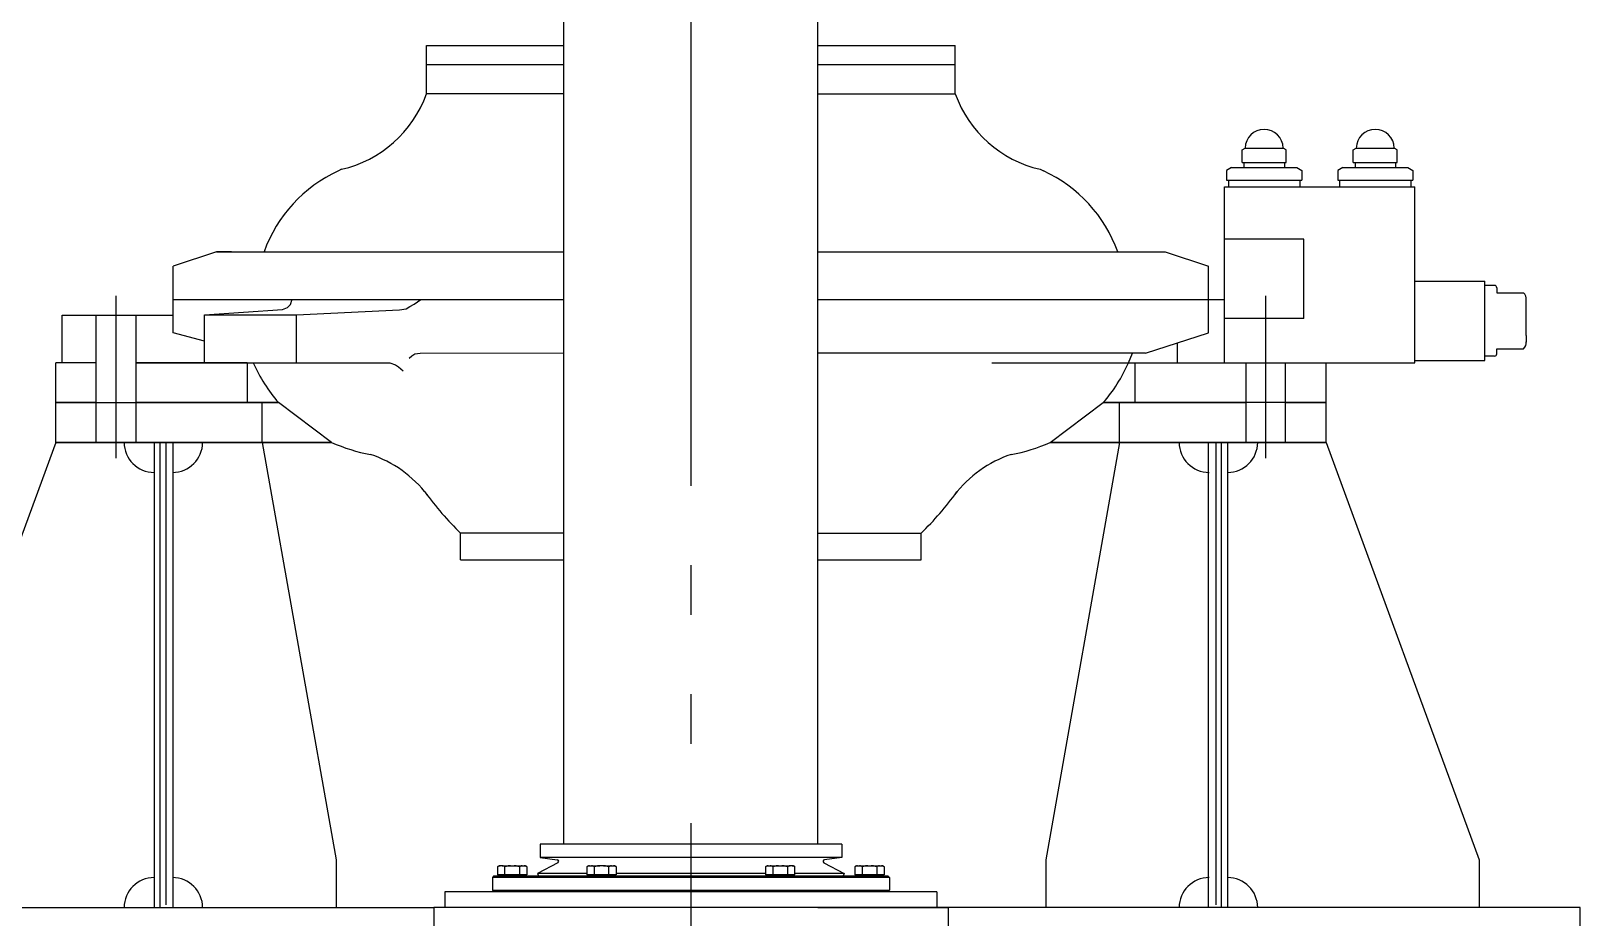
# Model space of a CAD drawing. Extents: x 53504 to 219407, y 25397 to 156081.
# Drawn here: x 121276 to 122246, y 68160 to 68719 of the extents above; entities that cross this region are included whole.
import ezdxf

# ---------------------------------------------------------------- set-up
doc = ezdxf.new("R2010")
doc.units = 0
doc.header["$LTSCALE"] = 250
doc.linetypes.add('PHANTOM', pattern=[2.1, 1.25, -0.2, 0.125, -0.2, 0.125, -0.2])
doc.layers.get('0').update_dxf_attribs({"linetype": 'CONTINUOUS'})
for name, color, linetype in [('035', 2, 'CONTINUOUS'), ('A0CO1', 1, 'CONTINUOUS'), ('S0CO1', 1, 'CONTINUOUS'), ('S0CO2', 2, 'CONTINUOUS'), ('S0PH1', 1, 'PHANTOM')]:
    doc.layers.add(name, color=color, linetype=linetype)

# ---------------------------------------------------------------- blocks, each defined once
blk = doc.blocks.new('ROR')
at = {"color": 0, "linetype": 'ByBlock'}
for p, q in [((-80, 2797), (-80, 3342)), ((80, 2797), (80, 3342)), ((-166.5, 3269.41192), (-166.5, 3300)), ((-166.5, 3300), (-80, 3300)), ((80, 3300), (166.5, 3300)), ((166.5, 3269.41192), (166.5, 3300)), ((-166.5, 3288), (-80, 3288)), ((80, 3288), (166.5, 3288)), ((-80, 3269.41192), (-166.5, 3269.41192)), ((80, 3269.41192), (166.5, 3269.41192)), ((347.14359, 3234.29294), (349.00312, 3235.36653)), ((347.14359, 3226.29294), (347.14359, 3234.29294)), ((349.00312, 3235.36653), (372.99688, 3235.36653)), ((374.85641, 3234.29294), (372.99688, 3235.36653)), ((374.85641, 3226.29294), (374.85641, 3234.29294)), ((417.14359, 3234.29294), (419.00312, 3235.36653)), ((417.14359, 3226.29294), (417.14359, 3234.29294)), ((419.00312, 3235.36653), (442.99688, 3235.36653)), ((444.85641, 3234.29294), (442.99688, 3235.36653)), ((444.85641, 3226.29294), (444.85641, 3234.29294)), ((340.5, 3223.09294), (337.32864, 3221.26195)), ((340.5, 3223.09294), (381.5, 3223.09294)), ((347.14359, 3226.29294), (374.85641, 3226.29294)), ((348.25, 3226.29294), (348.25, 3223.09294)), ((367, 3223.09294), (381.5, 3223.09294)), ((373.75, 3226.29294), (373.75, 3223.09294)), ((381.5, 3223.09294), (384.67136, 3221.26195)), ((410.5, 3223.09294), (407.32864, 3221.26195)), ((410.5, 3223.09294), (451.5, 3223.09294)), ((417.14359, 3226.29294), (444.85641, 3226.29294)), ((418.25, 3226.29294), (418.25, 3223.09294)), ((443.75, 3226.29294), (443.75, 3223.09294)), ((451.5, 3223.09294), (454.67136, 3221.26195)), ((-220, 3221.95207), (-222, 3220.94443)), ((220, 3221.95207), (222, 3220.94443)), ((337.32864, 3221.26195), (337.32864, 3215.09294)), ((337.32864, 3215.09294), (384.67136, 3215.09294)), ((338.5, 3215.09294), (338.5, 3210.99294)), ((367, 3215.09294), (384.67136, 3215.09294)), ((383.5, 3215.09294), (383.5, 3210.99294)), ((384.67136, 3221.26195), (384.67136, 3215.09294)), ((407.32864, 3221.26195), (407.32864, 3215.09294)), ((407.32864, 3215.09294), (454.67136, 3215.09294)), ((408.5, 3215.09294), (408.5, 3210.99294)), ((453.5, 3215.09294), (453.5, 3210.99294)), ((454.67136, 3221.26195), (454.67136, 3215.09294)), ((336, 3100), (336, 3210.99294)), ((336, 3210.99294), (456, 3210.99294)), ((456, 3100), (456, 3210.99294)), ((386, 3178), (336, 3178)), ((386, 3128), (386, 3178)), ((-298.79141, 3170), (-326, 3161)), ((-298.79141, 3170), (-80, 3170)), ((-289.25, 3170), (-298.79141, 3170)), ((80, 3170), (298.79141, 3170)), ((298.79141, 3170), (326, 3161)), ((-326, 3119), (-326, 3161)), ((326, 3119), (326, 3161)), ((456, 3151.55359), (500.00281, 3151.55359)), ((500.00281, 3101.55359), (500.00281, 3151.55359)), ((506.09656, 3148.79363), (500.00281, 3148.79363)), ((507.50281, 3147.38738), (507.50281, 3144.2278)), ((-326, 3140), (-80, 3140)), ((-252.18645, 3136.91054), (-254.12241, 3134.97457)), ((-252.18645, 3136.91054), (-251.07327, 3140.25009)), ((-179.20063, 3134.15179), (-177.07107, 3135.55536)), ((-177.07107, 3135.55536), (-174.26392, 3136.95894)), ((-174.26392, 3136.95894), (-170.00481, 3140)), ((80, 3140), (336, 3140)), ((507.50281, 3144.2278), (524.41385, 3144.2278)), ((526, 3135.89618), (526.11904, 3140.06199)), ((526, 3117.21549), (526, 3135.89618)), ((-306.38024, 3130.23145), (-257.12316, 3133.76459)), ((-306.38024, 3100), (-306.38024, 3130.23145)), ((-306.38024, 3130.23145), (-248.40739, 3130.23145)), ((-257.12316, 3133.76459), (-254.12241, 3134.97457)), ((-248.40739, 3130.23145), (-183.41135, 3133.4258)), ((-248.40739, 3100), (-248.40739, 3130.23145)), ((-183.41135, 3133.4258), (-179.20063, 3134.15179)), ((386, 3128), (336, 3128)), ((-306.38024, 3113.7429), (-326, 3119)), ((286.33456, 3106.14433), (326, 3119)), ((526, 3117.21549), (526.11904, 3113.04968)), ((286.33456, 3106.14433), (80, 3106.1058)), ((275.55937, 3100), (278.06673, 3106.25573)), ((306.38024, 3100), (306.38024, 3112.64119)), ((507.50281, 3105.72429), (507.50281, 3108.88387)), ((507.50281, 3108.88387), (524.41385, 3108.88387)), ((-306.38024, 3100), (-189.55803, 3100)), ((-189.55803, 3100), (-185.9765, 3098.91714)), ((-185.9765, 3098.91714), (-184.04054, 3097.56196)), ((-184.04054, 3097.56196), (-181.23339, 3095.0452)), ((-175.7159, 3104.19266), (-177.36147, 3102.83748)), ((-173.77993, 3105.59624), (-175.7159, 3104.19266)), ((-170.38595, 3106.05905), (-173.77993, 3105.59624)), ((-80, 3106.07593), (-170.38595, 3106.05905)), ((189.55803, 3100), (456, 3100)), ((456, 3101.55359), (500.00281, 3101.55359)), ((506.09656, 3104.31804), (500.00281, 3104.31804)), ((-226.24318, 3050), (-259.67262, 3075)), ((226.24318, 3050), (259.67262, 3075)), ((-145, 2976), (-145, 2992.74737)), ((-80, 2992.74737), (-145, 2992.74737)), ((80, 2992.74737), (145, 2992.74737)), ((145, 2976), (145, 2992.74737)), ((-145, 2976), (-80, 2976)), ((80, 2976), (145, 2976)), ((95, 2797), (-95, 2797)), ((-95, 2797), (-95, 2788.5)), ((95, 2797), (95, 2788.5)), ((95, 2788.5), (-95, 2788.5)), ((-95, 2788.5), (-84.1135, 2787.1633)), ((95, 2788.5), (84.1134, 2787.1633)), ((-124, 2777), (-125, 2776)), ((-124, 2777), (124, 2777)), ((-120.58, 2783.4), (-121.7376, 2782.7318)), ((-121.7376, 2782.7317), (-121.7376, 2777.6)), ((-117.1188, 2777.6), (-121.7376, 2777.6)), ((-120.58, 2783.4), (-119.9953, 2783.4)), ((-118.8612, 2783.4), (-119.9953, 2783.4)), ((-119.815, 2777.6), (-119.815, 2777)), ((-118.8612, 2783.4), (-113.6342, 2783.4)), ((-117.1188, 2777.6), (-117.1188, 2782.7317)), ((-107.8812, 2777.6), (-117.1188, 2777.6)), ((-113.6342, 2783.4), (-111.3658, 2783.4)), ((-111.3658, 2783.4), (-106.1389, 2783.4)), ((-107.8812, 2782.7317), (-107.8812, 2777.6)), ((-103.2624, 2777.6), (-107.8812, 2777.6)), ((-106.1389, 2783.4), (-105.0047, 2783.4)), ((-105.185, 2777), (-105.185, 2777.6)), ((-105.0047, 2783.4), (-104.42, 2783.4)), ((-103.2628, 2782.7319), (-104.42, 2783.4)), ((-103.2624, 2782.7317), (-103.2624, 2777.6)), ((-83.7603, 2785.2909), (-96.5, 2778.413)), ((-65.4876, 2778.413), (-96.5, 2778.413)), ((-96.5, 2778.413), (-95.9966, 2777)), ((-65.4876, 2782.7317), (-65.4876, 2777.6)), ((-60.8688, 2777.6), (-65.4876, 2777.6)), ((-64.33, 2783.4), (-65.4872, 2782.7319)), ((-64.33, 2783.4), (-63.7453, 2783.4)), ((-63.7453, 2783.4), (-62.6112, 2783.4)), ((-63.565, 2777.6), (-63.565, 2777)), ((-62.6112, 2783.4), (-57.3842, 2783.4)), ((-60.8688, 2782.7317), (-60.8688, 2777.6)), ((-51.6312, 2777.6), (-60.8688, 2777.6)), ((-55.1158, 2783.4), (-57.3842, 2783.4)), ((-55.1158, 2783.4), (-49.8889, 2783.4)), ((-51.6312, 2777.6), (-51.6312, 2782.7317)), ((-47.0124, 2777.6), (-51.6312, 2777.6)), ((-49.8889, 2783.4), (-48.7547, 2783.4)), ((-48.935, 2777), (-48.935, 2777.6)), ((-48.7547, 2783.4), (-48.17, 2783.4)), ((-47.0125, 2782.7317), (-48.17, 2783.4)), ((-47.0124, 2782.7317), (-47.0124, 2777.6)), ((47.0124, 2778.413), (-47.0124, 2778.413)), ((47.0124, 2782.7317), (47.0124, 2777.6)), ((51.6312, 2777.6), (47.0124, 2777.6)), ((48.17, 2783.4), (47.0127, 2782.7319)), ((48.17, 2783.4), (48.7547, 2783.4)), ((48.7547, 2783.4), (49.8888, 2783.4)), ((48.935, 2777.6), (48.935, 2777)), ((49.8888, 2783.4), (55.1158, 2783.4)), ((51.6312, 2782.7317), (51.6312, 2777.6)), ((60.8688, 2777.6), (51.6312, 2777.6)), ((55.1158, 2783.4), (57.3842, 2783.4)), ((57.3842, 2783.4), (62.6111, 2783.4)), ((60.8688, 2782.7317), (60.8688, 2777.6)), ((65.4876, 2777.6), (60.8688, 2777.6)), ((63.7453, 2783.4), (62.6111, 2783.4)), ((63.565, 2777), (63.565, 2777.6)), ((63.7453, 2783.4), (64.33, 2783.4)), ((65.4874, 2782.7318), (64.33, 2783.4)), ((65.4876, 2777.6), (65.4876, 2782.7317)), ((96.5, 2778.413), (65.4876, 2778.413)), ((83.7602, 2785.2909), (96.5, 2778.413)), ((96.5, 2778.413), (95.9965, 2777)), ((104.42, 2783.4), (103.2622, 2782.7316)), ((103.2624, 2782.7317), (103.2624, 2777.6)), ((107.8812, 2777.6), (103.2624, 2777.6)), ((104.42, 2783.4), (105.0047, 2783.4)), ((105.0047, 2783.4), (106.1388, 2783.4)), ((105.185, 2777.6), (105.185, 2777)), ((106.1388, 2783.4), (111.3658, 2783.4)), ((107.8812, 2782.7317), (107.8812, 2777.6)), ((117.1188, 2777.6), (107.8812, 2777.6)), ((111.3658, 2783.4), (113.6342, 2783.4)), ((113.6342, 2783.4), (118.8611, 2783.4)), ((117.1188, 2782.7317), (117.1188, 2777.6)), ((121.7376, 2777.6), (117.1188, 2777.6)), ((118.8611, 2783.4), (119.9953, 2783.4)), ((119.815, 2777.6), (119.815, 2777)), ((119.9953, 2783.4), (120.58, 2783.4)), ((121.7377, 2782.7316), (120.58, 2783.4)), ((121.7376, 2782.7317), (121.7376, 2777.6)), ((125, 2776), (124, 2777)), ((155, 2767), (-155, 2767)), ((-155, 2767), (-155, 2757.0002)), ((125, 2776), (-125, 2776)), ((-125, 2775.9997), (-125, 2767.9998)), ((-125, 2768), (125, 2768)), ((-125, 2768), (-124, 2767)), ((125, 2768), (124, 2767)), ((125, 2775.9997), (125, 2767.9998)), ((155, 2767), (155, 2757.0002)), ((161.95, 2757), (-161.95, 2757)), ((-161.95, 2757), (-161.95, 2285)), ((161.95, 2757), (161.95, 2736.9998))]:
    blk.add_line(p, q, dxfattribs=at)
for points in [[(-119.9957, 2783.4002), (-120.0563, 2783.3898, 0.00394186), (-120.1165, 2783.3785, 0.004001358), (-120.1765, 2783.3663, 0.003979787), (-120.2361, 2783.3531, 0.003860276), (-120.2955, 2783.3391, 0.003775023), (-120.3546, 2783.3241, 0.003701118), (-120.4134, 2783.3083, 0.003630374), (-120.4721, 2783.2917, 0.003544402), (-120.5305, 2783.2742, 0.003469297), (-120.5888, 2783.2559, 0.003387836), (-120.6468, 2783.2368, 0.003313337), (-120.7048, 2783.2168, 0.003230705), (-120.7626, 2783.1961, 0.003159443), (-120.8203, 2783.1747, 0.003085208), (-120.8778, 2783.1524, 0.003006635), (-120.9353, 2783.1294, 0.002914018), (-120.9927, 2783.1056, 0.002866879), (-121.05, 2783.0811, 0.002843875), (-121.1075, 2783.0558, 0.002701781), (-121.1646, 2783.03, 0.00247071), (-121.2214, 2783.0035, 0.002643017), (-121.279, 2782.9759, 0.003034075), (-121.338, 2782.9468, 0.002271693), (-121.3935, 2782.919, 0.000832691), (-121.4435, 2782.8936, 0.00304594), (-121.508, 2782.8594, 0.004982265), (-121.6074, 2782.8047, 0.002379694), (-121.7376, 2782.7319, 0.00125774)], [(-117.1184, 2782.7319), (-117.176, 2782.7648, 0.002086275), (-117.2335, 2782.797, 0.002096068), (-117.2909, 2782.8285, 0.002135658), (-117.3482, 2782.8594, 0.002206361), (-117.4055, 2782.8895, 0.002267702), (-117.4628, 2782.919, 0.002326878), (-117.52, 2782.9478, 0.002386037), (-117.5773, 2782.9759, 0.002451808), (-117.6345, 2783.0033, 0.002515015), (-117.6918, 2783.03, 0.002583497), (-117.7491, 2783.0559, 0.002648129), (-117.8064, 2783.0811, 0.002717646), (-117.8637, 2783.1056, 0.002787682), (-117.9212, 2783.1294, 0.002867789), (-117.9787, 2783.1524, 0.002929223), (-118.0363, 2783.1747, 0.002984357), (-118.094, 2783.1961, 0.003085965), (-118.1518, 2783.2168, 0.003238627), (-118.2099, 2783.2368, 0.003207769), (-118.2679, 2783.2559, 0.00304341), (-118.3257, 2783.2741, 0.003471331), (-118.3847, 2783.2917, 0.004304953), (-118.4453, 2783.3087, 0.003268921), (-118.5023, 2783.3241, 0.000973544), (-118.5539, 2783.3377, 0.004874079), (-118.6208, 2783.3531, 0.008738367), (-118.7247, 2783.3742, 0.004272829), (-118.8614, 2783.4002, 0.002238339)], [(-113.6346, 2783.4002), (-113.7557, 2783.3898, 0.002013805), (-113.8763, 2783.3785, 0.00205282), (-113.9962, 2783.3663, 0.002051612), (-114.1155, 2783.3531, 0.00199978), (-114.2342, 2783.3391, 0.001966075), (-114.3524, 2783.3241, 0.001937944), (-114.4701, 2783.3083, 0.001911989), (-114.5874, 2783.2917, 0.001877529), (-114.7043, 2783.2742, 0.001849165), (-114.8208, 2783.2559, 0.001816803), (-114.937, 2783.2368, 0.001788438), (-115.0529, 2783.2168, 0.001754959), (-115.1685, 2783.1961, 0.001727831), (-115.2839, 2783.1747, 0.001698327), (-115.399, 2783.1524, 0.001666534), (-115.514, 2783.1294, 0.00162598), (-115.6287, 2783.1056, 0.00161086), (-115.7434, 2783.0811, 0.001608878), (-115.8582, 2783.0558, 0.001539453), (-115.9725, 2783.03, 0.001417), (-116.086, 2783.0035, 0.00152606), (-116.2013, 2782.9759, 0.001765179), (-116.3194, 2782.9468, 0.001332186), (-116.4302, 2782.919, 0.0004904), (-116.5303, 2782.8936, 0.001800904), (-116.6592, 2782.8594, 0.002984226), (-116.858, 2782.8047, 0.001441806), (-117.1184, 2782.7319, 0.000766094)], [(-107.881, 2782.7319), (-107.9961, 2782.7648, 0.001279804), (-108.111, 2782.797, 0.001277511), (-108.2258, 2782.8285, 0.001292954), (-108.3404, 2782.8594, 0.001327109), (-108.455, 2782.8895, 0.001354697), (-108.5695, 2782.919, 0.001380876), (-108.684, 2782.9478, 0.001406205), (-108.7984, 2782.9759, 0.001435332), (-108.9129, 2783.0033, 0.00146207), (-109.0273, 2783.03, 0.001491796), (-109.1419, 2783.0559, 0.001518408), (-109.2565, 2783.0811, 0.001547791), (-109.3712, 2783.1056, 0.00157658), (-109.486, 2783.1294, 0.001611008), (-109.601, 2783.1524, 0.00163408), (-109.7162, 2783.1747, 0.001653858), (-109.8315, 2783.1961, 0.001698536), (-109.9472, 2783.2168, 0.00177082), (-110.0634, 2783.2368, 0.001742049), (-110.1793, 2783.2559, 0.001642844), (-110.2949, 2783.2741, 0.001862396), (-110.4128, 2783.2917, 0.002293692), (-110.5339, 2783.3087, 0.001729458), (-110.6479, 2783.3241, 0.000513332), (-110.7511, 2783.3377, 0.002562239), (-110.8849, 2783.3531, 0.004543394), (-111.0927, 2783.3742, 0.002202412), (-111.3659, 2783.4002, 0.00114961)], [(-106.1391, 2783.4002), (-106.1997, 2783.3898, 0.003941723), (-106.26, 2783.3785, 0.004001377), (-106.3199, 2783.3663, 0.003979973), (-106.3795, 2783.3531, 0.003860608), (-106.4389, 2783.3391, 0.003775497), (-106.498, 2783.3241, 0.00370172), (-106.5569, 2783.3083, 0.003631102), (-106.6155, 2783.2917, 0.003545239), (-106.674, 2783.2742, 0.00347024), (-106.7322, 2783.2559, 0.003388872), (-106.7903, 2783.2368, 0.003314461), (-106.8483, 2783.2168, 0.003231903), (-106.9061, 2783.1961, 0.003160716), (-106.9637, 2783.1747, 0.003086541), (-107.0213, 2783.1524, 0.003008024), (-107.0788, 2783.1294, 0.002915445), (-107.1362, 2783.1056, 0.002868362), (-107.1935, 2783.0811, 0.00284542), (-107.2509, 2783.0558, 0.002703319), (-107.3081, 2783.03, 0.002472174), (-107.3648, 2783.0035, 0.002644643), (-107.4225, 2782.9759, 0.003036018), (-107.4815, 2782.9468, 0.002273205), (-107.5369, 2782.919, 0.000833256), (-107.587, 2782.8936, 0.003048043), (-107.6514, 2782.8594, 0.004985892), (-107.7508, 2782.8047, 0.002381501), (-107.881, 2782.7319, 0.001258712)], [(-103.2628, 2782.7319), (-103.3203, 2782.7648, 0.002088887), (-103.3777, 2782.797, 0.002098668), (-103.4351, 2782.8285, 0.002138279), (-103.4924, 2782.8594, 0.002209041), (-103.5497, 2782.8895, 0.002270424), (-103.6069, 2782.919, 0.002329637), (-103.6641, 2782.9478, 0.002388829), (-103.7213, 2782.9759, 0.002454637), (-103.7785, 2783.0033, 0.002517872), (-103.8357, 2783.03, 0.002586386), (-103.893, 2783.0559, 0.002651038), (-103.9502, 2783.0811, 0.002720579), (-104.0076, 2783.1056, 0.00279063), (-104.065, 2783.1294, 0.002870759), (-104.1225, 2783.1524, 0.002932186), (-104.18, 2783.1747, 0.002987304), (-104.2377, 2783.1961, 0.003088932), (-104.2955, 2783.2168, 0.003241653), (-104.3536, 2783.2368, 0.003210671), (-104.4115, 2783.2559, 0.00304608), (-104.4693, 2783.2741, 0.003474272), (-104.5282, 2783.2917, 0.004308446), (-104.5888, 2783.3087, 0.003271444), (-104.6458, 2783.3241, 0.000974276), (-104.6974, 2783.3377, 0.004877649), (-104.7643, 2783.3531, 0.008744108), (-104.8682, 2783.3742, 0.004275338), (-105.0048, 2783.4002, 0.002239581)], [(-63.7453, 2783.4002), (-63.8059, 2783.3898, 0.003941579), (-63.8662, 2783.3785, 0.004001397), (-63.9261, 2783.3663, 0.003980167), (-63.9858, 2783.3531, 0.003860954), (-64.0452, 2783.3391, 0.003775992), (-64.1043, 2783.3241, 0.003702349), (-64.1631, 2783.3083, 0.003631863), (-64.2218, 2783.2917, 0.003546112), (-64.2803, 2783.2742, 0.003471225), (-64.3385, 2783.2559, 0.003389952), (-64.3966, 2783.2368, 0.003315635), (-64.4546, 2783.2168, 0.003233154), (-64.5124, 2783.1961, 0.003162044), (-64.57, 2783.1747, 0.003087934), (-64.6276, 2783.1524, 0.003009474), (-64.6851, 2783.1294, 0.002916935), (-64.7425, 2783.1056, 0.002869911), (-64.7998, 2783.0811, 0.002847034), (-64.8572, 2783.0558, 0.002704926), (-64.9143, 2783.03, 0.002473703), (-64.9711, 2783.0035, 0.002646343), (-65.0288, 2782.9759, 0.003038048), (-65.0878, 2782.9468, 0.002274784), (-65.1432, 2782.919, 0.000833846), (-65.1932, 2782.8936, 0.00305024), (-65.2576, 2782.8594, 0.004989681), (-65.357, 2782.8047, 0.002383389), (-65.4872, 2782.7319, 0.001259728)], [(-60.869, 2782.7319), (-60.9265, 2782.7648, 0.002087159), (-60.984, 2782.797, 0.002096968), (-61.0413, 2782.8285, 0.002136587), (-61.0986, 2782.8594, 0.002207333), (-61.1559, 2782.8895, 0.002268714), (-61.2131, 2782.919, 0.002327929), (-61.2704, 2782.9478, 0.002387129), (-61.3276, 2782.9759, 0.002452943), (-61.3848, 2783.0033, 0.002516193), (-61.442, 2783.03, 0.002584721), (-61.4992, 2783.0559, 0.002649399), (-61.5565, 2783.0811, 0.002718964), (-61.6139, 2783.1056, 0.002789048), (-61.6713, 2783.1294, 0.002869209), (-61.7288, 2783.1524, 0.002930689), (-61.7863, 2783.1747, 0.002985864), (-61.844, 2783.1961, 0.003087538), (-61.9018, 2783.2168, 0.003240292), (-61.9599, 2783.2368, 0.003209432), (-62.0178, 2783.2559, 0.003044999), (-62.0756, 2783.2741, 0.003473156), (-62.1345, 2783.2917, 0.004307233), (-62.1951, 2783.3087, 0.003270664), (-62.252, 2783.3241, 0.000974065), (-62.3036, 2783.3377, 0.004876691), (-62.3705, 2783.3531, 0.008743084), (-62.4744, 2783.3742, 0.004275143), (-62.6109, 2783.4002, 0.002239552)], [(-57.3841, 2783.4002), (-57.5053, 2783.3898, 0.002013237), (-57.6259, 2783.3785, 0.002052236), (-57.7458, 2783.3663, 0.002051023), (-57.8652, 2783.3531, 0.001999202), (-57.9839, 2783.3391, 0.001965502), (-58.1022, 2783.3241, 0.001937376), (-58.2199, 2783.3083, 0.001911425), (-58.3373, 2783.2917, 0.001876972), (-58.4542, 2783.2742, 0.001848613), (-58.5707, 2783.2559, 0.001816258), (-58.6869, 2783.2368, 0.001787898), (-58.8029, 2783.2168, 0.001754427), (-58.9185, 2783.1961, 0.001727305), (-59.0339, 2783.1747, 0.001697808), (-59.1491, 2783.1524, 0.001666023), (-59.2641, 2783.1294, 0.001625479), (-59.3788, 2783.1056, 0.001610362), (-59.4936, 2783.0811, 0.001608379), (-59.6084, 2783.0558, 0.001538974), (-59.7227, 2783.03, 0.001416558), (-59.8363, 2783.0035, 0.001525583), (-59.9516, 2782.9759, 0.001764626), (-60.0697, 2782.9468, 0.001331768), (-60.1805, 2782.919, 0.000490246), (-60.2807, 2782.8936, 0.001800337), (-60.4096, 2782.8594, 0.002983284), (-60.6084, 2782.8047, 0.001441349), (-60.869, 2782.7319, 0.000765851)], [(-51.6316, 2782.7319), (-51.7466, 2782.7648, 0.001280211), (-51.8615, 2782.797, 0.001277916), (-51.9762, 2782.8285, 0.001293363), (-52.0909, 2782.8594, 0.001327529), (-52.2054, 2782.8895, 0.001355125), (-52.3199, 2782.919, 0.001381311), (-52.4343, 2782.9478, 0.001406648), (-52.5487, 2782.9759, 0.001435783), (-52.6631, 2783.0033, 0.001462529), (-52.7776, 2783.03, 0.001492262), (-52.8921, 2783.0559, 0.001518882), (-53.0066, 2783.0811, 0.001548273), (-53.1213, 2783.1056, 0.001577069), (-53.2361, 2783.1294, 0.001611506), (-53.3511, 2783.1524, 0.001634583), (-53.4662, 2783.1747, 0.001654365), (-53.5815, 2783.1961, 0.001699056), (-53.6972, 2783.2168, 0.00177136), (-53.8133, 2783.2368, 0.001742577), (-53.9292, 2783.2559, 0.00164334), (-54.0448, 2783.2741, 0.001862955), (-54.1626, 2783.2917, 0.002294377), (-54.2837, 2783.3087, 0.001729971), (-54.3976, 2783.3241, 0.000513483), (-54.5008, 2783.3377, 0.002562993), (-54.6346, 2783.3531, 0.004544715), (-54.8423, 2783.3742, 0.002203043), (-55.1155, 2783.4002, 0.001149938)], [(-49.8887, 2783.4002), (-49.9493, 2783.3898, 0.003939589), (-50.0096, 2783.3785, 0.00399921), (-50.0696, 2783.3663, 0.003977819), (-50.1292, 2783.3531, 0.003858522), (-50.1886, 2783.3391, 0.003773462), (-50.2478, 2783.3241, 0.003699732), (-50.3067, 2783.3083, 0.00362916), (-50.3654, 2783.2917, 0.003543352), (-50.4238, 2783.2742, 0.003468404), (-50.4821, 2783.2559, 0.00338709), (-50.5402, 2783.2368, 0.003312731), (-50.5982, 2783.2168, 0.003230229), (-50.6561, 2783.1961, 0.003159092), (-50.7138, 2783.1747, 0.003084969), (-50.7714, 2783.1524, 0.003006506), (-50.8289, 2783.1294, 0.002913987), (-50.8863, 2783.1056, 0.002866943), (-50.9437, 2783.0811, 0.002844026), (-51.0011, 2783.0558, 0.00270201), (-51.0583, 2783.03, 0.002470989), (-51.1151, 2783.0035, 0.002643389), (-51.1728, 2782.9759, 0.003034597), (-51.2318, 2782.9468, 0.002272155), (-51.2873, 2782.919, 0.000832874), (-51.3374, 2782.8936, 0.003046656), (-51.4018, 2782.8594, 0.004983676), (-51.5013, 2782.8047, 0.002380466), (-51.6316, 2782.7319, 0.001258171)], [(-47.0124, 2782.7319), (-47.0699, 2782.7648, 0.002085506), (-47.1274, 2782.797, 0.002095342), (-47.1847, 2782.8285, 0.002134967), (-47.2421, 2782.8594, 0.002205698), (-47.2993, 2782.8895, 0.002267077), (-47.3566, 2782.919, 0.002326294), (-47.4138, 2782.9478, 0.002385502), (-47.471, 2782.9759, 0.002451321), (-47.5282, 2783.0033, 0.002514585), (-47.5855, 2783.03, 0.002583127), (-47.6427, 2783.0559, 0.002647828), (-47.7, 2783.0811, 0.002717417), (-47.7573, 2783.1056, 0.002787534), (-47.8148, 2783.1294, 0.002867725), (-47.8722, 2783.1524, 0.002929254), (-47.9298, 2783.1747, 0.002984485), (-47.9875, 2783.1961, 0.003086203), (-48.0453, 2783.2168, 0.003238988), (-48.1033, 2783.2368, 0.003208244), (-48.1613, 2783.2559, 0.003043964), (-48.2191, 2783.2741, 0.003472086), (-48.278, 2783.2917, 0.00430607), (-48.3385, 2783.3087, 0.003269917), (-48.3955, 2783.3241, 0.000973862), (-48.4471, 2783.3377, 0.004875772), (-48.5139, 2783.3531, 0.008742102), (-48.6178, 2783.3742, 0.004274955), (-48.7543, 2783.4002, 0.002239524)], [(48.7546, 2783.4002), (48.694, 2783.3898, 0.003941667), (48.6337, 2783.3785, 0.004001385), (48.5738, 2783.3663, 0.003980048), (48.5141, 2783.3531, 0.003860741), (48.4547, 2783.3391, 0.003775688), (48.3956, 2783.3241, 0.003701963), (48.3368, 2783.3083, 0.003631396), (48.2781, 2783.2917, 0.003545576), (48.2197, 2783.2742, 0.00347062), (48.1614, 2783.2559, 0.003389288), (48.1033, 2783.2368, 0.003314914), (48.0454, 2783.2168, 0.003232386), (47.9876, 2783.1961, 0.003161228), (47.9299, 2783.1747, 0.003087078), (47.8723, 2783.1524, 0.003008583), (47.8148, 2783.1294, 0.002916019), (47.7575, 2783.1056, 0.002868959), (47.7001, 2783.0811, 0.002846042), (47.6427, 2783.0558, 0.002703939), (47.5856, 2783.03, 0.002472764), (47.5288, 2783.0035, 0.002645299), (47.4712, 2782.9759, 0.003036801), (47.4121, 2782.9468, 0.002273814), (47.3568, 2782.919, 0.000833484), (47.3067, 2782.8936, 0.00304889), (47.2423, 2782.8594, 0.004987353), (47.1429, 2782.8047, 0.002382229), (47.0127, 2782.7319, 0.001259104)], [(51.6309, 2782.7319), (51.5734, 2782.7648, 0.002088221), (51.5159, 2782.797, 0.002098012), (51.4586, 2782.8285, 0.002137626), (51.4013, 2782.8594, 0.002208382), (51.344, 2782.8895, 0.002269764), (51.2868, 2782.919, 0.002328978), (51.2295, 2782.9478, 0.002388173), (51.1723, 2782.9759, 0.002453983), (51.1151, 2783.0033, 0.002517225), (51.0579, 2783.03, 0.002585744), (51.0007, 2783.0559, 0.002650406), (50.9434, 2783.0811, 0.002719956), (50.8861, 2783.1056, 0.00279002), (50.8287, 2783.1294, 0.002870161), (50.7712, 2783.1524, 0.002931609), (50.7136, 2783.1747, 0.002986748), (50.656, 2783.1961, 0.003088394), (50.5981, 2783.2168, 0.003241128), (50.5401, 2783.2368, 0.003210193), (50.4821, 2783.2559, 0.003045663), (50.4243, 2783.2741, 0.003473842), (50.3654, 2783.2917, 0.004307978), (50.3048, 2783.3087, 0.003271143), (50.2479, 2783.3241, 0.000974194), (50.1963, 2783.3377, 0.00487728), (50.1294, 2783.3531, 0.008743713), (50.0255, 2783.3742, 0.004275263), (49.8889, 2783.4002, 0.00223957)], [(55.1157, 2783.4002), (54.9945, 2783.3898, 0.002013266), (54.874, 2783.3785, 0.002052241), (54.7541, 2783.3663, 0.002051001), (54.6347, 2783.3531, 0.001999155), (54.516, 2783.3391, 0.001965431), (54.3977, 2783.3241, 0.001937283), (54.28, 2783.3083, 0.001911311), (54.1627, 2783.2917, 0.001876838), (54.0457, 2783.2742, 0.001848459), (53.9292, 2783.2559, 0.001816086), (53.813, 2783.2368, 0.001787709), (53.6971, 2783.2168, 0.001754223), (53.5814, 2783.1961, 0.001727085), (53.466, 2783.1747, 0.001697574), (53.3509, 2783.1524, 0.001665776), (53.2359, 2783.1294, 0.001625222), (53.1211, 2783.1056, 0.001610091), (53.0063, 2783.0811, 0.001608093), (52.8915, 2783.0558, 0.001538685), (52.7772, 2783.03, 0.00141628), (52.6636, 2783.0035, 0.00152527), (52.5483, 2782.9759, 0.001764247), (52.4302, 2782.9468, 0.001331468), (52.3194, 2782.919, 0.000490133), (52.2192, 2782.8936, 0.001799914), (52.0903, 2782.8594, 0.002982537), (51.8914, 2782.8047, 0.001440969), (51.6309, 2782.7319, 0.000765645)], [(60.8683, 2782.7319), (60.7533, 2782.7648, 0.001280567), (60.6384, 2782.797, 0.001278263), (60.5237, 2782.8285, 0.001293704), (60.409, 2782.8594, 0.001327869), (60.2945, 2782.8895, 0.001355461), (60.18, 2782.919, 0.001381643), (60.0656, 2782.9478, 0.001406973), (59.9512, 2782.9759, 0.001436104), (59.8368, 2783.0033, 0.001462842), (59.7224, 2783.03, 0.001492569), (59.6079, 2783.0559, 0.00151918), (59.4933, 2783.0811, 0.001548563), (59.3786, 2783.1056, 0.001577349), (59.2638, 2783.1294, 0.001611777), (59.1489, 2783.1524, 0.001634842), (59.0337, 2783.1747, 0.001654611), (58.9184, 2783.1961, 0.00169929), (58.8028, 2783.2168, 0.001771586), (58.6866, 2783.2368, 0.00174278), (58.5707, 2783.2559, 0.001643514), (58.4552, 2783.2741, 0.001863133), (58.3373, 2783.2917, 0.002294567), (58.2162, 2783.3087, 0.00173009), (58.1023, 2783.3241, 0.000513515), (57.9991, 2783.3377, 0.002563137), (57.8653, 2783.3531, 0.004544858), (57.6575, 2783.3742, 0.002203065), (57.3844, 2783.4002, 0.001149938)], [(62.6112, 2783.4002), (62.5506, 2783.3898, 0.003939677), (62.4903, 2783.3785, 0.003999198), (62.4303, 2783.3663, 0.0039777), (62.3707, 2783.3531, 0.003858309), (62.3113, 2783.3391, 0.003773159), (62.2521, 2783.3241, 0.003699346), (62.1932, 2783.3083, 0.003628693), (62.1346, 2783.2917, 0.003542816), (62.0761, 2783.2742, 0.0034678), (62.0178, 2783.2559, 0.003386426), (61.9597, 2783.2368, 0.00331201), (61.9017, 2783.2168, 0.003229461), (61.8439, 2783.1961, 0.003158276), (61.7862, 2783.1747, 0.003084114), (61.7286, 2783.1524, 0.003005615), (61.671, 2783.1294, 0.002913073), (61.6136, 2783.1056, 0.002865992), (61.5562, 2783.0811, 0.002843036), (61.4988, 2783.0558, 0.002701024), (61.4416, 2783.03, 0.002470051), (61.3848, 2783.0035, 0.002642347), (61.3271, 2782.9759, 0.003033352), (61.2681, 2782.9468, 0.002271186), (61.2126, 2782.919, 0.000832512), (61.1625, 2782.8936, 0.003045308), (61.0981, 2782.8594, 0.004981352), (60.9986, 2782.8047, 0.002379308), (60.8683, 2782.7319, 0.001257547)], [(65.4875, 2782.7319), (65.43, 2782.7648, 0.002086567), (65.3725, 2782.797, 0.002096385), (65.3151, 2782.8285, 0.002136006), (65.2578, 2782.8594, 0.002206747), (65.2006, 2782.8895, 0.002268127), (65.1433, 2782.919, 0.002327343), (65.0861, 2782.9478, 0.002386546), (65.0289, 2782.9759, 0.002452361), (64.9717, 2783.0033, 0.002515617), (64.9145, 2783.03, 0.00258415), (64.8572, 2783.0559, 0.002648836), (64.7999, 2783.0811, 0.002718409), (64.7426, 2783.1056, 0.002788505), (64.6852, 2783.1294, 0.002868677), (64.6277, 2783.1524, 0.002930174), (64.5701, 2783.1747, 0.002985369), (64.5125, 2783.1961, 0.00308706), (64.4546, 2783.2168, 0.003239825), (64.3966, 2783.2368, 0.003209006), (64.3386, 2783.2559, 0.003044628), (64.2808, 2783.2741, 0.003472772), (64.2219, 2783.2917, 0.004306816), (64.1614, 2783.3087, 0.003270396), (64.1044, 2783.3241, 0.000973992), (64.0528, 2783.3377, 0.004876362), (63.986, 2783.3531, 0.008742732), (63.8821, 2783.3742, 0.004275076), (63.7455, 2783.4002, 0.002239542)], [(105.005, 2783.4002), (104.9444, 2783.3898, 0.003939534), (104.8841, 2783.3785, 0.003999219), (104.8241, 2783.3663, 0.003977894), (104.7644, 2783.3531, 0.003858656), (104.705, 2783.3391, 0.003773654), (104.6459, 2783.3241, 0.003699975), (104.587, 2783.3083, 0.003629455), (104.5283, 2783.2917, 0.00354369), (104.4698, 2783.2742, 0.003468785), (104.4115, 2783.2559, 0.003387508), (104.3534, 2783.2368, 0.003313185), (104.2954, 2783.2168, 0.003230712), (104.2376, 2783.1961, 0.003159605), (104.1799, 2783.1747, 0.003085507), (104.1223, 2783.1524, 0.003007066), (104.0648, 2783.1294, 0.002914563), (104.0073, 2783.1056, 0.002867541), (103.9499, 2783.0811, 0.00284465), (103.8925, 2783.0558, 0.002702631), (103.8354, 2783.03, 0.00247158), (103.7786, 2783.0035, 0.002644046), (103.7209, 2782.9759, 0.003035382), (103.6618, 2782.9468, 0.002272766), (103.6064, 2782.919, 0.000833102), (103.5563, 2782.8936, 0.003047505), (103.4918, 2782.8594, 0.004985141), (103.3924, 2782.8047, 0.002381195), (103.2621, 2782.7319, 0.001258563)], [(107.8813, 2782.7319), (107.8238, 2782.7648, 0.002088396), (107.7663, 2782.797, 0.002098155), (107.7089, 2782.8285, 0.002137735), (107.6516, 2782.8594, 0.002208457), (107.5943, 2782.8895, 0.002269801), (107.537, 2782.919, 0.002328975), (107.4798, 2782.9478, 0.002388124), (107.4226, 2782.9759, 0.002453887), (107.3653, 2783.0033, 0.002517076), (107.3081, 2783.03, 0.002585541), (107.2508, 2783.0559, 0.002650142), (107.1935, 2783.0811, 0.002719629), (107.1361, 2783.1056, 0.002789623), (107.0787, 2783.1294, 0.002869691), (107.0212, 2783.1524, 0.002931062), (106.9636, 2783.1747, 0.002986124), (106.9059, 2783.1961, 0.003087676), (106.848, 2783.2168, 0.003240298), (106.7899, 2783.2368, 0.00320929), (106.7319, 2783.2559, 0.003044737), (106.6741, 2783.2741, 0.003472701), (106.6151, 2783.2917, 0.004306442), (106.5545, 2783.3087, 0.003269878), (106.4975, 2783.3241, 0.000973803), (106.4459, 2783.3377, 0.004875255), (106.379, 2783.3531, 0.008739624), (106.275, 2783.3742, 0.004273069), (106.1383, 2783.4002, 0.002238375)], [(111.3662, 2783.4002), (111.2449, 2783.3898, 0.002013173), (111.1243, 2783.3785, 0.002052226), (111.0044, 2783.3663, 0.002051072), (110.8851, 2783.3531, 0.001999304), (110.7663, 2783.3391, 0.001965656), (110.648, 2783.3241, 0.001937578), (110.5303, 2783.3083, 0.001911676), (110.4129, 2783.2917, 0.001877266), (110.296, 2783.2742, 0.00184895), (110.1794, 2783.2559, 0.001816634), (110.0632, 2783.2368, 0.001788313), (109.9473, 2783.2168, 0.001754875), (109.8317, 2783.1961, 0.001727787), (109.7163, 2783.1747, 0.00169832), (109.6011, 2783.1524, 0.001666564), (109.4861, 2783.1294, 0.001626042), (109.3713, 2783.1056, 0.001610955), (109.2566, 2783.0811, 0.001609005), (109.1417, 2783.0558, 0.001539606), (109.0274, 2783.03, 0.001417167), (108.9139, 2783.0035, 0.001526269), (108.7985, 2782.9759, 0.001765456), (108.6805, 2782.9468, 0.001332424), (108.5697, 2782.919, 0.000490493), (108.4695, 2782.8936, 0.001801263), (108.3406, 2782.8594, 0.002984921), (108.1418, 2782.8047, 0.001442182), (107.8813, 2782.7319, 0.000766304)], [(117.1187, 2782.7319), (117.0037, 2782.7648, 0.001280518), (116.8888, 2782.797, 0.001278204), (116.774, 2782.8285, 0.001293636), (116.6594, 2782.8594, 0.001327789), (116.5448, 2782.8895, 0.001355369), (116.4303, 2782.919, 0.001381539), (116.3159, 2782.9478, 0.001406857), (116.2014, 2782.9759, 0.001435973), (116.087, 2783.0033, 0.001462698), (115.9725, 2783.03, 0.00149241), (115.858, 2783.0559, 0.001519005), (115.7434, 2783.0811, 0.001548371), (115.6287, 2783.1056, 0.00157714), (115.5139, 2783.1294, 0.00161155), (115.3988, 2783.1524, 0.001634597), (115.2837, 2783.1747, 0.001654348), (115.1684, 2783.1961, 0.001699005), (115.0527, 2783.2168, 0.001771272), (114.9365, 2783.2368, 0.001742454), (114.8205, 2783.2559, 0.001643192), (114.7049, 2783.2741, 0.001862751), (114.587, 2783.2917, 0.002294071), (114.4659, 2783.3087, 0.001729697), (114.3519, 2783.3241, 0.000513396), (114.2487, 2783.3377, 0.002562526), (114.1149, 2783.3531, 0.004543682), (113.9071, 2783.3742, 0.002202456), (113.6338, 2783.4002, 0.001149611)], [(118.8606, 2783.4002), (118.8001, 2783.3898, 0.003941899), (118.7398, 2783.3785, 0.004001352), (118.6799, 2783.3663, 0.003979735), (118.6203, 2783.3531, 0.003860182), (118.5609, 2783.3391, 0.003774889), (118.5018, 2783.3241, 0.003700947), (118.4429, 2783.3083, 0.003630167), (118.3843, 2783.2917, 0.003544165), (118.3259, 2783.2742, 0.00346903), (118.2676, 2783.2559, 0.003387544), (118.2095, 2783.2368, 0.003313019), (118.1516, 2783.2168, 0.003230366), (118.0938, 2783.1961, 0.003159084), (118.0361, 2783.1747, 0.003084831), (117.9785, 2783.1524, 0.003006242), (117.9211, 2783.1294, 0.002913615), (117.8637, 2783.1056, 0.00286646), (117.8063, 2783.0811, 0.002843438), (117.7489, 2783.0558, 0.002701345), (117.6918, 2783.03, 0.002470296), (117.635, 2783.0035, 0.002642556), (117.5773, 2782.9759, 0.003033525), (117.5183, 2782.9468, 0.002271265), (117.4629, 2782.919, 0.000832531), (117.4128, 2782.8936, 0.003045345), (117.3484, 2782.8594, 0.004981239), (117.249, 2782.8047, 0.002379183), (117.1187, 2782.7319, 0.001257465)], [(121.7379, 2782.7319), (121.6804, 2782.7648, 0.002086742), (121.6229, 2782.797, 0.002096528), (121.5655, 2782.8285, 0.002136115), (121.5082, 2782.8594, 0.002206823), (121.4509, 2782.8895, 0.002268165), (121.3936, 2782.919, 0.00232734), (121.3363, 2782.9478, 0.002386497), (121.2791, 2782.9759, 0.002452266), (121.2219, 2783.0033, 0.002515469), (121.1646, 2783.03, 0.002583947), (121.1073, 2783.0559, 0.002648573), (121.05, 2783.0811, 0.002718083), (120.9926, 2783.1056, 0.00278811), (120.9352, 2783.1294, 0.002868209), (120.8777, 2783.1524, 0.002929629), (120.8201, 2783.1747, 0.002984747), (120.7624, 2783.1961, 0.003086342), (120.7045, 2783.2168, 0.003238996), (120.6464, 2783.2368, 0.003208104), (120.5884, 2783.2559, 0.003043703), (120.5306, 2783.2741, 0.003471633), (120.4717, 2783.2917, 0.004305281), (120.4111, 2783.3087, 0.003269133), (120.3541, 2783.3241, 0.000973601), (120.3025, 2783.3377, 0.004874338), (120.2356, 2783.3531, 0.008738645), (120.1316, 2783.3742, 0.004272882), (119.995, 2783.4002, 0.002238347)]]:
    blk.add_lwpolyline(points, format="xyb", dxfattribs=at)
for centre, radius, start, end in [((-237, 3295), 75, 283.1009, 340.05156), ((237, 3295), 75, 199.94844, 256.8991), ((361, 3235.09294), 12, 1.306446, 178.69355), ((431, 3235.09294), 12, 1.306446, 178.69355), ((-185, 3140), 89, 114.56532, 160.30101), ((185, 3140), 89, 19.698989, 65.434682), ((506.09656, 3147.38738), 1.40625, 0, 90), ((520.17788, 3140.06199), 5.94116, 356.72636, 44.52152), ((520.17788, 3113.04968), 5.94116, 315.47848, 3.27364), ((-185, 3140), 99, 203.83101, 221.03847), ((185, 3140), 99, 318.96153, 336.16899), ((506.09656, 3105.72429), 1.40625, 270, 0), ((-185, 3140), 99, 245.38002, 260.29265), ((185, 3140), 99, 279.70735, 294.61998), ((-225.53836, 2971.30915), 75, 37.39937, 71.461699), ((225.53836, 2971.30915), 75, 108.5383, 142.60063), ((-2.35671, 3138.58595), 204, 215.97658, 225.6346), ((2.35671, 3138.58595), 204, 314.3654, 324.02342), ((-84.2354, 2786.1708), 1, 298.36343, 83), ((84.2353, 2786.1708), 1, 97, 241.63657)]:
    blk.add_arc(centre, radius, start, end, dxfattribs=at)

msp = doc.modelspace()

# ---------------------------------------------------------------- linework, layer by layer
at = {"layer": '035', "color": 0}
for p, q in [((121295.373, 68539.411), (121303.844, 68539.411)), ((121295.373, 68509.411), (121295.373, 68539.411)), ((121303.844, 68539.411), (121316.873, 68539.411)), ((121316.873, 68509.411), (121316.873, 68539.411)), ((121316.873, 68539.411), (121341.873, 68539.411)), ((121341.873, 68539.411), (121341.873, 68509.411)), ((121341.873, 68539.411), (121352.127, 68539.411)), ((121352.127, 68539.411), (121365.373, 68539.411)), ((121291.373, 68459.411), (121291.373, 68509.411)), ((121316.873, 68509.411), (121291.373, 68509.411)), ((121316.873, 68484.411), (121316.873, 68509.411)), ((121341.873, 68509.411), (121415.814, 68509.411)), ((121341.873, 68509.411), (121341.873, 68484.411)), ((121354.589, 68509.411), (121341.873, 68509.411)), ((121365.373, 68509.411), (121354.589, 68509.411)), ((121411.883, 68509.411), (121365.374, 68509.411)), ((121411.883, 68509.411), (121411.883, 68484.411)), ((121970.863, 68509.411), (121970.863, 68484.411)), ((122040.873, 68509.411), (122040.873, 68484.411)), ((122065.873, 68484.411), (122065.873, 68509.411)), ((122091.373, 68459.411), (122091.373, 68509.411)), ((121316.873, 68484.411), (121291.373, 68484.411)), ((121291.373, 68459.411), (121291.373, 68484.411)), ((121291.373, 68484.411), (121421.373, 68484.411)), ((121316.873, 68459.411), (121316.873, 68484.411)), ((121341.873, 68484.411), (121341.873, 68459.411)), ((121411.883, 68484.411), (121341.873, 68484.411)), ((121421.373, 68484.411), (121411.883, 68484.411)), ((121421.373, 68459.411), (121421.373, 68484.411)), ((121431.7, 68484.411), (121421.373, 68484.411)), ((121421.373, 68459.411), (121421.373, 68484.411)), ((121421.373, 68484.411), (121431.7, 68484.411)), ((121951.046, 68484.411), (121961.373, 68484.411)), ((121961.373, 68484.411), (121951.046, 68484.411)), ((121961.373, 68459.411), (121961.373, 68484.411)), ((121961.373, 68484.411), (121970.863, 68484.411)), ((121961.373, 68459.411), (121961.373, 68484.411)), ((122091.373, 68484.411), (121961.373, 68484.411)), ((121970.863, 68484.411), (122040.873, 68484.411)), ((122040.873, 68484.411), (122040.873, 68459.411)), ((122065.873, 68459.411), (122065.873, 68484.411)), ((122065.873, 68484.411), (122091.373, 68484.411)), ((122091.373, 68459.411), (122091.373, 68484.411)), ((121291.373, 68459.411), (121194.909, 68196.411)), ((121316.873, 68459.411), (121291.373, 68459.411)), ((121291.373, 68459.411), (121421.373, 68459.411)), ((121341.873, 68459.411), (121316.873, 68459.411)), ((121421.373, 68459.411), (121341.873, 68459.411)), ((121353.373, 68459.411), (121353.373, 68166.411)), ((121365.373, 68166.411), (121365.373, 68459.411)), ((121465.13, 68459.411), (121421.373, 68459.411)), ((121421.373, 68459.411), (121465.13, 68459.411)), ((121421.373, 68459.411), (121467.918, 68196.411)), ((121961.373, 68459.411), (121914.828, 68196.411)), ((121917.616, 68459.411), (121961.373, 68459.411)), ((121961.373, 68459.411), (121917.616, 68459.411)), ((121961.373, 68459.411), (122040.873, 68459.411)), ((122091.373, 68459.411), (121961.373, 68459.411)), ((122017.373, 68166.411), (122017.373, 68459.411)), ((122029.373, 68459.411), (122029.373, 68166.411)), ((122040.873, 68459.411), (122065.873, 68459.411)), ((122065.873, 68459.411), (122091.373, 68459.411)), ((122091.373, 68459.411), (122187.836, 68196.411)), ((121467.918, 68196.411), (121467.918, 68166.411)), ((121914.828, 68196.411), (121914.828, 68166.411)), ((122187.836, 68196.411), (122187.836, 68166.411))]:
    msp.add_line(p, q, dxfattribs=at)
for centre, start, end in [((121353.373, 68459.411), 180, 270), ((121364.947, 68459.411), 270, 0), ((122017.799, 68459.411), 180, 270), ((122029.373, 68459.411), 270, 0), ((121353.373, 68166.411), 90, 180), ((121364.947, 68166.411), 0, 90), ((122017.799, 68166.411), 90, 180), ((122029.373, 68166.411), 0, 90)]:
    msp.add_arc(centre, 18.946, start, end, dxfattribs=at)
at = {"layer": 'S0CO1', "color": 0}
for p, q in [((121357.139, 68166.374), (121357.139, 68458.791)), ((121360.748, 68458.791), (121360.748, 68168.179)), ((122021.997, 68458.791), (122021.997, 68168.179)), ((122025.607, 68166.374), (122025.607, 68458.791))]:
    msp.add_line(p, q, dxfattribs=at)
at = {"layer": 'S0CO2', "color": 0}
for p, q in [((121611.373, 68166.411), (121529.423, 68166.411)), ((121529.423, 68166.411), (121529.423, 67685.583)), ((121771.373, 68166.411), (121853.323, 68166.411)), ((121853.323, 68166.411), (121853.323, 67655.648))]:
    msp.add_line(p, q, dxfattribs=at)
for points in [[(121529.423, 68154.411), (121131.373, 68154.411), (121131.373, 68166.411), (121529.423, 68166.411)], [(121853.323, 68154.411), (122251.373, 68154.411), (122251.373, 68166.411), (121853.323, 68166.411)]]:
    msp.add_lwpolyline(points, dxfattribs=at)
at = {"layer": 'S0PH1', "color": 0}
for p, q in [((121691.373, 68744.529), (121691.373, 64357.261)), ((121329.373, 68449.487), (121329.373, 68551.72)), ((122053.373, 68449.487), (122053.373, 68551.72))]:
    msp.add_line(p, q, dxfattribs=at)

# ---------------------------------------------------------------- block references
at = {"layer": 'A0CO1', "color": 0}
msp.add_blockref('ROR', (121691.373, 65409.411), dxfattribs=at)

doc.saveas('drawing.dxf')
